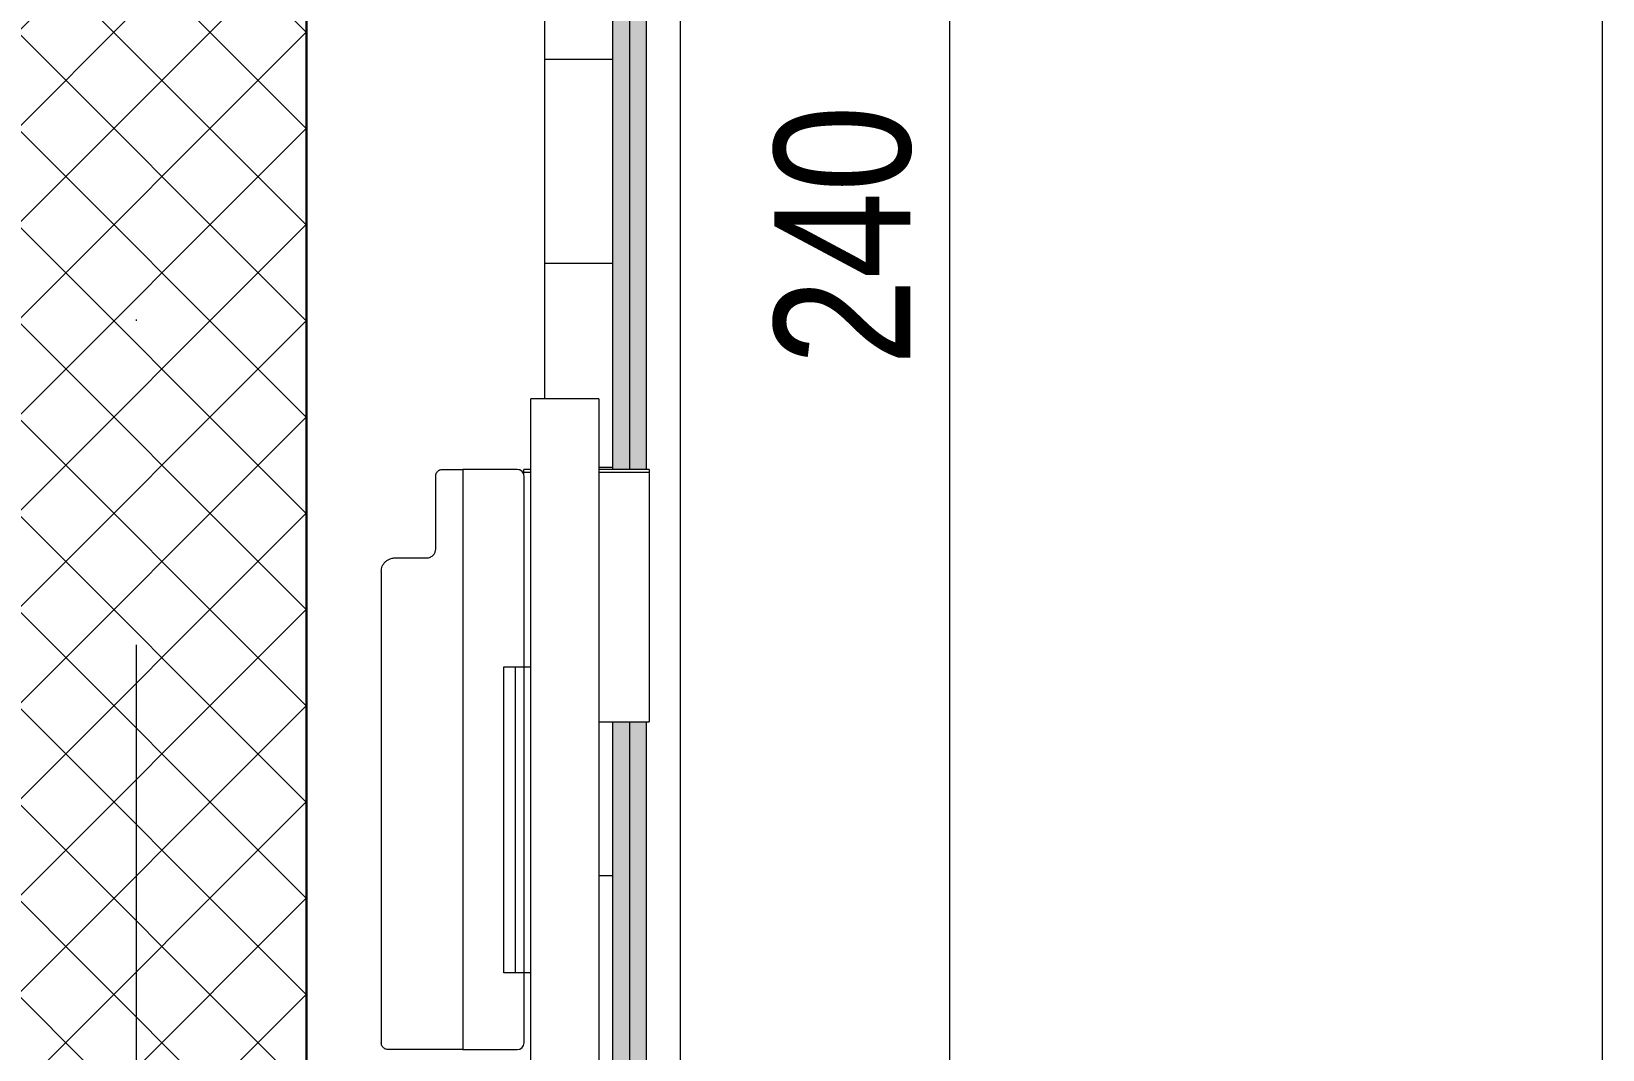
# Model space of a CAD drawing. Header units: centimetres. Extents: x -1882 to 51, y -197 to 807.
# Drawn here: x -704.4 to -588.8, y 68.2 to 143 of the extents above; entities that cross this region are included whole.
import ezdxf

# ---------------------------------------------------------------- set-up
doc = ezdxf.new("R2010")
doc.units = ezdxf.units.CM
doc.linetypes.add('Dash dot', pattern=[79.375, 31.75, -23.8125, 0, -23.8125])
for name, color, linetype, lineweight in [('A-ANNO-DIMS', 7, 'Continuous', 9), ('A-ANNO-DIMS-50', 7, 'Continuous', 9), ('A-DETL-GENF', 7, 'Continuous', 9), ('A-WALL', 7, 'Continuous', 9), ('A-WALL-FNSH', 7, 'Continuous', 9), ('A-WALL-PATT', 7, 'Continuous', 9), ('P-SANR-FIXT', 7, 'Continuous', 9), ('S-GRID', 7, 'Continuous', 9)]:
    doc.layers.add(name, color=color, linetype=linetype, lineweight=lineweight)
doc.layers.add('A-DETL', color=7, linetype='Continuous', lineweight=9, true_color=0x008000)
doc.styles.add('Arial Narrow', font='ARIALN.TTF', dxfattribs={"height": 10})
doc.dimstyles.new('TEC_DIM', dxfattribs={"dimscale": 30.48, "dimtxt": 10.23431, "dimasz": 0.492126, "dimexe": 0.393701, "dimexo": 0.246063, "dimgap": 0, "dimtad": 1, "dimdec": 0, "dimzin": 0, "dimdsep": 46, "dimtxsty": 'Arial Narrow', "dimblk1": 'DOTSMALL', "dimblk2": 'DOTSMALL', "dimsah": 1, "dimcen": 0.09, "dimazin": 0, "dimtfac": 1, "dimtdec": 4, "dimtix": 1, "dimtmove": 0, "dimatfit": 3, "dimfxl": 0, "dimtvp": 1, "dimtolj": 1, "dimtzin": 0, "dimarcsym": 0})

# ---------------------------------------------------------------- blocks, each defined once
blk = doc.blocks.new('СИСТЕМА ЗА ВГРАЖДАНЕ GROHE - Rapid_SL_38675001-2232490-5-5')
at = {"layer": 'P-SANR-FIXT', "color": 253, "true_color": 0xaaaaaa}
for p, q in [((-667.64, 8.55), (-667.64, 116.05)), ((-662.64, 116.05), (-667.64, 116.05)), ((-662.64, 116.05), (-662.64, 8.55)), ((-674.64, 107.2), (-674.64, 110.35)), ((-674.14, 110.85), (-672.64, 110.85)), ((-668.64, 110.85), (-672.64, 110.85)), ((-672.64, 110.85), (-672.64, 68.22)), ((-667.64, 110.85), (-668.16, 110.85)), ((-668.16, 110.65), (-668.16, 110.84)), ((-668.16, 110.4), (-668.16, 110.65)), ((-668.16, 110.65), (-667.64, 110.65)), ((-668.14, 96.35), (-668.14, 110.35)), ((-658.94, 110.85), (-662.64, 110.85)), ((-662.64, 110.65), (-658.94, 110.65)), ((-658.94, 110.84), (-658.94, 110.65)), ((-658.94, 110.65), (-658.94, 110.35)), ((-658.94, 110.35), (-658.94, 108.17)), ((-658.94, 108.17), (-658.94, 107.75)), ((-658.94, 107.75), (-658.94, 95.95)), ((-674.64, 105), (-674.64, 107.2)), ((-677.64, 104.35), (-675.29, 104.35)), ((-678.64, 103.35), (-678.64, 68.72)), ((-669.64, 96.35), (-668.76, 96.35)), ((-669.64, 73.85), (-669.64, 96.35)), ((-668.76, 96.35), (-668.14, 96.35)), ((-668.76, 73.85), (-668.76, 96.35)), ((-668.14, 96.35), (-667.64, 96.35)), ((-668.14, 73.85), (-668.14, 96.35)), ((-667.64, 73.85), (-667.64, 96.35)), ((-658.94, 95.95), (-658.94, 95.53)), ((-658.94, 95.53), (-658.94, 92.3)), ((-662.64, 92.3), (-658.94, 92.3)), ((-668.76, 73.85), (-669.64, 73.85)), ((-668.14, 73.85), (-668.76, 73.85)), ((-668.14, 68.72), (-668.14, 73.85)), ((-667.64, 73.85), (-668.14, 73.85)), ((-672.64, 68.22), (-678.14, 68.22)), ((-672.64, 68.22), (-668.64, 68.22))]:
    blk.add_line(p, q, dxfattribs=at)
for centre, start, end in [((-668.64, 110.35), 0, 90), ((-668.64, 110.35), 15, 75), ((-668.64, 68.72), 270, 0), ((-668.64, 68.72), 270, 0)]:
    blk.add_arc(centre, 0.5, start, end, dxfattribs=at)
for points, knots in [([(-674.64, 110.35), (-674.64, 110.39), (-674.63, 110.47), (-674.6, 110.57), (-674.53, 110.67), (-674.46, 110.74), (-674.4, 110.78), (-674.35, 110.81), (-674.27, 110.84), (-674.2, 110.85), (-674.14, 110.85)], [0, 0, 0, 0, 0.142857, 0.285714, 0.428571, 0.571429, 0.678571, 0.732143, 0.785714, 1, 1, 1, 1]), ([(-675.29, 104.35), (-675.25, 104.35), (-675.16, 104.36), (-674.98, 104.42), (-674.8, 104.55), (-674.67, 104.77), (-674.64, 104.92), (-674.64, 105)], [0, 0, 0, 0, 0.142857, 0.285714, 0.571429, 0.785714, 1, 1, 1, 1]), ([(-678.14, 68.22), (-678.19, 68.22), (-678.28, 68.23), (-678.43, 68.3), (-678.59, 68.45), (-678.64, 68.62), (-678.64, 68.72)], [0, 0, 0, 0, 0.142857, 0.285714, 0.571429, 1, 1, 1, 1])]:
    blk.add_open_spline(points, degree=3, knots=knots, dxfattribs=at)
blk.add_open_spline([(-678.64, 103.35), (-678.64, 103.42), (-678.63, 103.55), (-678.57, 103.74), (-678.47, 103.92), (-678.33, 104.09), (-678.15, 104.22), (-677.92, 104.32), (-677.74, 104.35), (-677.64, 104.35)], degree=3, dxfattribs=at)
blk = doc.blocks.new('VITRINA - ВИТРИНА 80х240-2367799-5-5')
at = {"layer": 'P-SANR-FIXT', "color": 253, "true_color": 0xaaaaaa}
for p, q in [((-656.64, 53), (-656.64, 245.8)), ((-588.84, 10.2), (-588.84, 245.8))]:
    blk.add_line(p, q, dxfattribs=at)
blk = doc.blocks.new('DIMBLOCK25-5-5')
at = {"layer": 'A-ANNO-DIMS-50', "transparency": 16777216}
h = blk.add_hatch(color=256, dxfattribs=at)
edge = h.paths.add_edge_path()
edge.add_arc((-636.83, 248), 1.88, 0, 360)
h = blk.add_hatch(color=256, dxfattribs=at)
edge = h.paths.add_edge_path()
edge.add_arc((-636.83, 8), 1.87, 0, 360)
for p, q in [((-631.98, 248), (-648.83, 248)), ((-636.83, 8), (-636.83, 248)), ((-636.83, 248), (-631.98, 248)), ((-631.98, 8), (-648.83, 8)), ((-636.83, 8), (-631.98, 8))]:
    blk.add_line(p, q, dxfattribs=at)
for centre, radius in [((-636.83, 248), 1.88), ((-636.83, 8), 1.87)]:
    blk.add_circle(centre, radius, dxfattribs=at)
at = {"layer": 'A-ANNO-DIMS-50', "color": 0, "transparency": 16777216, "insert": (-649.75, 118.5), "char_height": 10, "width": 22.8079, "attachment_point": 1, "rotation": 90, "line_spacing_factor": 0.974696, "style": 'Arial Narrow'}
blk.add_mtext('240', dxfattribs=at)
blk = doc.blocks.new('_DotSmall')
at = {"color": 0, "linetype": 'ByBlock', "const_width": 0.5}
blk.add_lwpolyline([(-0.0625, 0, 1), (0.0625, 0, 1)], format="xyb", close=True, dxfattribs=at)

msp = doc.modelspace()

# ---------------------------------------------------------------- hatches: boundary and pattern name
at = {"layer": 'A-DETL-GENF'}
h = msp.add_hatch(dxfattribs=at)
h.set_pattern_fill('FP1_8', color=256, style=0, pattern_type=2)
h.set_pattern_definition([(45, (-1066.009, 333.896), (-3.535534, 3.535534), []), (135, (-1066.009, 333.896), (-3.535534, -3.535534), [])])
h.paths.add_polyline_path([(-684.14, 0), (-684.14, 300), (-709.14, 300), (-709.14, 0)])
at = {"layer": 'A-WALL-PATT'}
h = msp.add_hatch(dxfattribs=at)
h.set_pattern_fill('FP1_9', color=256, style=0, pattern_type=2)
h.set_pattern_definition([(180, (-659.143, 141), (-6e-14, -15), [])])
h.paths.add_polyline_path([(-662.64, 0), (-661.64, 0), (-661.64, 40.45), (-662.64, 40.45), (-662.64, 8.55), (-662.89, 8.55), (-662.89, 0.85), (-662.81, 0.85), (-662.81, 0.55), (-666.64, 0.55), (-666.64, 0), (-662.81, 0)])
h.paths.add_polyline_path([(-662.64, 41.65), (-661.64, 41.65), (-661.64, 92.3), (-662.64, 92.3), (-662.64, 42.1)])
h.paths.add_polyline_path([(-661.64, 110.84), (-661.64, 282), (-666.64, 282), (-666.64, 116.05), (-662.64, 116.05), (-662.64, 110.84), (-662.22, 110.84)])
at = {"layer": 'A-WALL-PATT', "lineweight": 5, "true_color": 0xffff80}
h = msp.add_hatch(color=51, dxfattribs=at)
h.paths.add_polyline_path([(-660.39, 0), (-660.39, 40.45), (-661.64, 40.45), (-661.64, 0)])
h.paths.add_polyline_path([(-661.64, 41.65), (-660.39, 41.65), (-660.39, 92.3), (-661.64, 92.3), (-661.64, 42.79)])
h.paths.add_polyline_path([(-660.39, 110.84), (-660.39, 282), (-661.64, 282), (-661.64, 110.84)])
h = msp.add_hatch(color=51, dxfattribs=at)
h.paths.add_polyline_path([(-659.14, 0), (-659.14, 40.45), (-660.39, 40.45), (-660.39, 0)])
h.paths.add_polyline_path([(-659.14, 41.65), (-659.14, 92.3), (-660.39, 92.3), (-660.39, 41.65), (-659.81, 41.65)])
h.paths.add_polyline_path([(-660.39, 110.84), (-659.14, 110.84), (-659.14, 282), (-660.39, 282), (-660.39, 111.85)])

# ---------------------------------------------------------------- linework, layer by layer
at = {"layer": 'A-DETL', "color": 7, "lineweight": 30}
msp.add_line((-684.14, 0), (-684.14, 282), dxfattribs=at)
at = {"layer": 'A-WALL'}
msp.add_line((-666.64, 282), (-666.64, 116.05), dxfattribs=at)
at = {"layer": 'A-WALL-FNSH', "lineweight": 5}
for p, q in [((-661.64, 282), (-661.64, 110.84)), ((-660.39, 282), (-660.39, 110.84)), ((-661.64, 92.3), (-661.64, 41.65)), ((-660.39, 92.3), (-660.39, 41.64))]:
    msp.add_line(p, q, dxfattribs=at)
at = {"layer": 'A-WALL-FNSH'}
for p, q in [((-659.14, 110.84), (-659.14, 282)), ((-659.14, 53), (-659.14, 92.3))]:
    msp.add_line(p, q, dxfattribs=at)
at = {"layer": 'S-GRID', "color": 1, "linetype": 'Dash dot', "lineweight": 18, "true_color": 0xff0000}
msp.add_line((-696.64, -92.75), (-696.64, 652.09), dxfattribs=at)

# ---------------------------------------------------------------- block references
at = {"layer": 'P-SANR-FIXT', "color": 253, "true_color": 0xaaaaaa}
for name in ['VITRINA - ВИТРИНА 80х240-2367799-5-5', 'СИСТЕМА ЗА ВГРАЖДАНЕ GROHE - Rapid_SL_38675001-2232490-5-5']:
    msp.add_blockref(name, (0, 0), dxfattribs=at)

# ---------------------------------------------------------------- dimensions: what is measured, and where the dimension line sits
at = {"layer": 'A-ANNO-DIMS'}
dim = msp.add_linear_dim(base=(-636.83, 248), p1=(-639.48, 8), p2=(-639.48, 248), angle=90, dimstyle='TEC_DIM', override={"dimpost": '<>', "dimfxl": 240}, dxfattribs=at)
dim.commit()
dim.dimension.update_dxf_attribs({"geometry": 'DIMBLOCK25-5-5', "text_midpoint": (-641.94, 128)})

doc.saveas('drawing.dxf')
